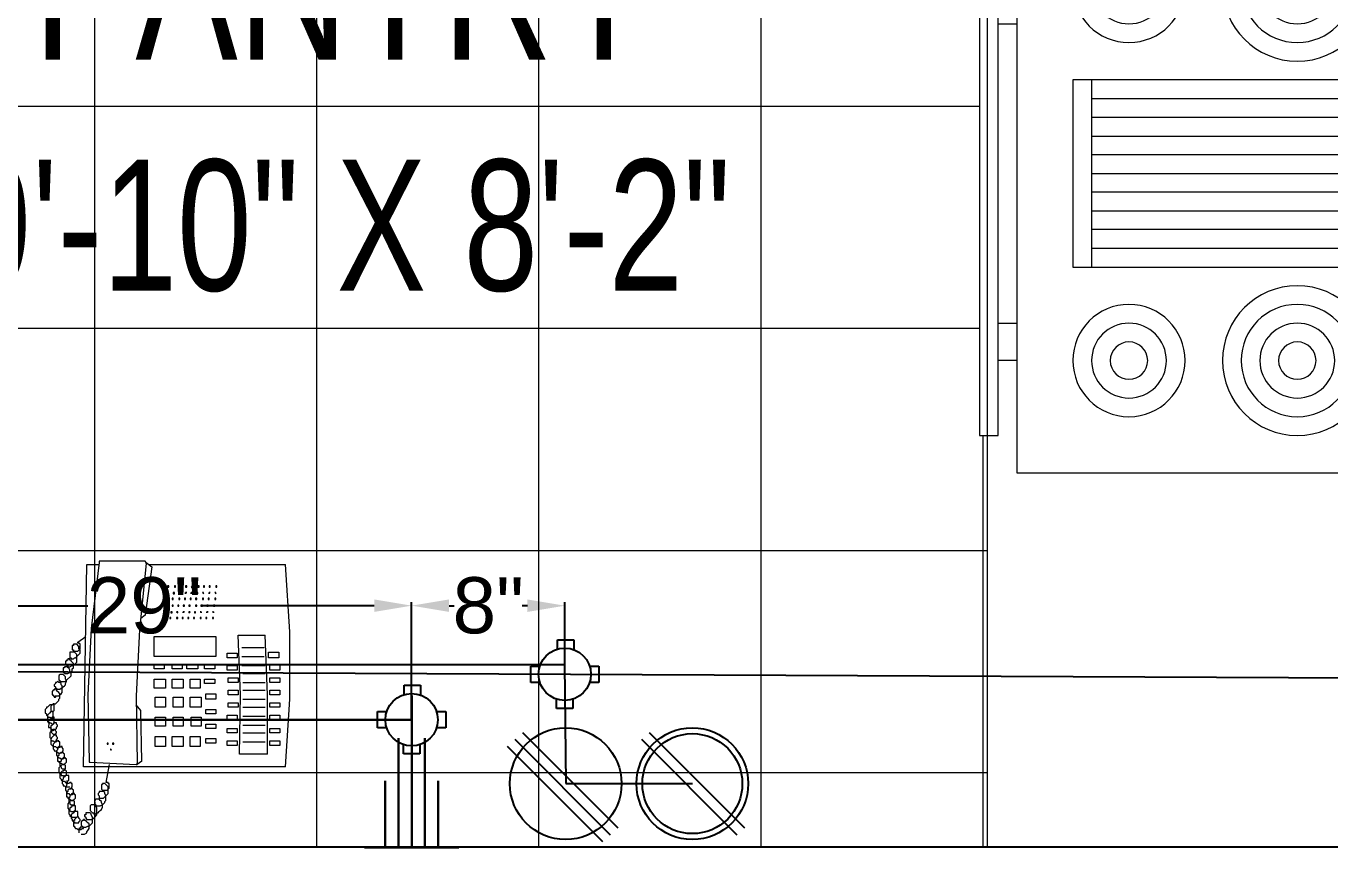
# Model space of a CAD drawing. Header units: inches. Extents: x 112 to 4169, y -2569 to 841.
# Drawn here: x 757.1 to 826.9, y -773.4 to -729.4 of the extents above; entities that cross this region are included whole.
import ezdxf

# ---------------------------------------------------------------- set-up
doc = ezdxf.new("R2010")
doc.units = ezdxf.units.IN
doc.header["$MEASUREMENT"] = 0
doc.layers.get('Defpoints').update_dxf_attribs({"lineweight": 0})
for name, color, linetype in [('Cables', 7, 'Continuous'), ('Layer 1', 7, 'Continuous'), ('PVC Conduit and Circular Boxes', 7, 'Continuous'), ('Sockets', 7, 'Continuous'), ('wall 05', 253, 'Continuous')]:
    doc.layers.add(name, color=color, linetype=linetype)
for name, color, linetype, lineweight in [('E-LAN', 6, 'Continuous', 30), ('FLOOR TILE', 40, 'Continuous', 15), ('I-WC----EXST', 7, 'Continuous', 15), ('Text', 252, 'Continuous', 15)]:
    doc.layers.add(name, color=color, linetype=linetype, lineweight=lineweight)
doc.styles.get("Standard").update_dxf_attribs({"font": 'arial.ttf'})
doc.styles.add('Swiss721', font='swisscl.ttf')
doc.styles.add('XREF-GROUND-A1$0$ATTR', font='romans.shx', dxfattribs={"width": 0.8, "height": 1.2})
doc.dimstyles.get("Standard").update_dxf_attribs({"dimtxt": 3, "dimasz": 2, "dimexe": 0.18, "dimexo": 0.0625, "dimgap": 0.09, "dimtad": 0, "dimtih": 1, "dimtoh": 1, "dimdec": 0, "dimzin": 0, "dimdsep": 46, "dimtxsty": 'Standard', "dimcen": 0.09, "dimclrd": 5, "dimadec": 0, "dimazin": 0, "dimtfac": 1, "dimtdec": 0, "dimtofl": 0, "dimtmove": 0, "dimatfit": 3, "dimfxl": 1, "dimtolj": 1, "dimtzin": 0, "dimarcsym": 0})

# ---------------------------------------------------------------- blocks, each defined once
blk = doc.blocks.new('XREF-GROUND-A1$0$Oven-P-01')
for p, q in [((0, 525), (800, 525)), ((275, 450), (525, 450)), ((300, 100), (300, 450)), ((325, 450), (325, 100)), ((350, 100), (350, 450)), ((375, 450), (375, 100)), ((400, 100), (400, 450)), ((425, 450), (425, 100)), ((450, 100), (450, 450)), ((475, 450), (475, 100)), ((500, 100), (500, 450)), ((525, 100), (275, 100)), ((150, 0), (150, -25)), ((200, -25), (200, 0)), ((600, -25), (600, 0)), ((650, 0), (650, -25))]:
    blk.add_line(p, q)
for points in [[(0, 0), (0, 600), (800, 600), (800, 0)], [(275, 75), (275, 475), (525, 475), (525, 75)], [(50, -50), (50, -25), (750, -25), (750, -50)]]:
    blk.add_lwpolyline(points, close=True)
for centre, radius in [((150, 375), 100), ((650, 375), 100), ((150, 375), 75), ((650, 375), 75), ((150, 375), 50), ((650, 375), 50), ((150, 375), 25), ((650, 375), 25), ((150, 150), 75), ((650, 150), 75), ((150, 150), 50), ((650, 150), 50), ((150, 150), 25), ((650, 150), 25)]:
    blk.add_circle(centre, radius)
at = {"style": 'XREF-GROUND-A1$0$ATTR', "width": 0.8, "flags": 9}
blk.add_attdef('ESTCODE', (0, 600), '', height=0.2, dxfattribs=at)
blk = doc.blocks.new('TELEPHONE')
at = {"layer": 'Layer 1', "lineweight": 9}
for points in [[(10.74, 14.04), (10.68, 14.04), (10.56, 13.98), (10.5, 13.98), (10.32, 13.8), (10.32, 13.5), (10.38, 13.38), (10.38, 13.32), (10.44, 13.26)], [(10.92, 14.4), (10.74, 14.4), (10.62, 14.34), (10.62, 14.28), (10.56, 14.22), (10.5, 14.1), (10.5, 13.86), (10.56, 13.8), (10.62, 13.74), (10.68, 13.68)], [(10.92, 13.92), (10.86, 13.98), (10.8, 14.04), (10.68, 14.04)], [(10.8, 14.1), (10.8, 14.04), (10.98, 14.04), (10.98, 14.1), (11.04, 14.1), (11.04, 14.34)], [(11.1, 13.5), (11.16, 13.5), (11.28, 13.62), (11.28, 13.68), (11.34, 13.68), (11.34, 13.98), (11.28, 13.98), (11.28, 14.04), (11.22, 14.1), (11.16, 14.1), (11.1, 14.16), (10.92, 14.16), (10.86, 14.1), (10.8, 14.1)], [(10.26, 13.32), (10.14, 13.32), (10.08, 13.26), (10.02, 13.26), (9.96, 13.2), (9.9, 13.14), (9.84, 13.08), (9.78, 12.96), (9.78, 12.84), (9.84, 12.72), (9.84, 12.66), (9.9, 12.6), (9.96, 12.54)], [(10.5, 13.62), (10.32, 13.62), (10.26, 13.56), (10.2, 13.5), (10.08, 13.38), (10.08, 13.02), (10.14, 12.9), (10.2, 12.84)], [(10.44, 13.08), (10.44, 13.14), (10.38, 13.2), (10.32, 13.26), (10.26, 13.26), (10.2, 13.32), (10.14, 13.32)], [(10.44, 13.26), (10.68, 13.26), (10.68, 13.38), (10.74, 13.38)], [(10.68, 13.5), (10.68, 13.56), (10.62, 13.62), (10.5, 13.62)], [(10.68, 13.68), (10.74, 13.68), (10.74, 13.62), (10.8, 13.62), (10.8, 13.68), (10.86, 13.68), (10.92, 13.74), (10.92, 13.8)], [(10.74, 13.38), (10.74, 13.44), (10.68, 13.5)], [(10.92, 13.8), (10.92, 13.92)], [(11.1, 13.8), (11.04, 13.8), (11.04, 13.74), (10.98, 13.68), (10.98, 13.62), (11.04, 13.56)], [(11.04, 13.561), (11.04, 13.5), (11.1, 13.5)], [(11.16, 13.2), (11.28, 13.2), (11.34, 13.26), (11.46, 13.38), (11.46, 13.56), (11.4, 13.62), (11.4, 13.68), (11.34, 13.74), (11.28, 13.74), (11.28, 13.8), (11.1, 13.8)], [(11.22, 13.5), (11.16, 13.5), (11.1, 13.44)], [(11.1, 13.44), (11.1, 13.26)], [(11.1, 13.26), (11.1, 13.2), (11.16, 13.2)], [(11.22, 12.96), (11.22, 12.9), (11.4, 12.9), (11.46, 12.96), (11.52, 13.021), (11.52, 13.08), (11.58, 13.14), (11.58, 13.32), (11.52, 13.38), (11.52, 13.44), (11.46, 13.44), (11.4, 13.5), (11.16, 13.5)], [(10.02, 12.9), (9.9, 12.9), (9.78, 12.84), (9.72, 12.78), (9.66, 12.72), (9.66, 12.66), (9.6, 12.6), (9.6, 12.36), (9.66, 12.24), (9.66, 12.18), (9.72, 12.12)], [(10.2, 12.78), (10.14, 12.84), (10.14, 12.9), (10.02, 12.9)], [(10.2, 12.84), (10.38, 12.84), (10.44, 12.9), (10.44, 12.96)], [(10.44, 12.96), (10.44, 13.08)], [(11.34, 13.2), (11.28, 13.2), (11.28, 13.14), (11.22, 13.14), (11.22, 12.96)], [(11.34, 12.6), (11.28, 12.54), (11.22, 12.48), (11.22, 12.3)], [(11.4, 12.84), (11.28, 12.84), (11.28, 12.78)], [(11.28, 12.24), (11.34, 12.24), (11.4, 12.3), (11.46, 12.3), (11.52, 12.36), (11.52, 12.42), (11.58, 12.48), (11.58, 12.66), (11.52, 12.72), (11.52, 12.78), (11.46, 12.84), (11.4, 12.84)], [(11.28, 12.78), (11.28, 12.66), (11.34, 12.6)], [(11.34, 12.6), (11.46, 12.6), (11.52, 12.66), (11.58, 12.72), (11.64, 12.78), (11.64, 13.021), (11.58, 13.08), (11.52, 13.14), (11.46, 13.2), (11.34, 13.2)], [(11.4, 11.94), (11.46, 11.94), (11.52, 12), (11.58, 12), (11.64, 12.061), (11.64, 12.12), (11.7, 12.18), (11.7, 12.42), (11.64, 12.42), (11.64, 12.48), (11.58, 12.54), (11.52, 12.54), (11.46, 12.6), (11.34, 12.6)], [(9.66, 12.06), (9.54, 12.06), (9.42, 11.94), (9.42, 11.7), (9.48, 11.7), (9.48, 11.64), (9.6, 11.64)], [(9.9, 12.48), (9.72, 12.48), (9.48, 12.24), (9.48, 11.88), (9.6, 11.76)], [(9.84, 12), (9.78, 12.06), (9.66, 12.06)], [(9.72, 12.12), (9.96, 12.12), (9.96, 12.18), (10.02, 12.24)], [(9.96, 12.36), (9.96, 12.48), (9.78, 12.48)], [(9.84, 11.82), (9.84, 12)], [(10.02, 12.24), (10.02, 12.3), (9.96, 12.36)], [(11.22, 12.3), (11.28, 12.3), (11.28, 12.24)], [(11.4, 12.24), (11.34, 12.18), (11.34, 12.06), (11.4, 12)], [(11.46, 11.64), (11.52, 11.64), (11.58, 11.7), (11.64, 11.7), (11.7, 11.76), (11.7, 11.82), (11.76, 11.88), (11.76, 12.061), (11.7, 12.12), (11.7, 12.18), (11.64, 12.24), (11.58, 12.24), (11.52, 12.3), (11.46, 12.3), (11.4, 12.24)], [(11.4, 12), (11.4, 11.94)], [(11.46, 11.94), (11.4, 11.88), (11.4, 11.7)], [(11.52, 12), (11.46, 11.94)], [(11.64, 11.28), (11.76, 11.28), (11.82, 11.34), (11.88, 11.4), (11.88, 11.46), (11.94, 11.52), (11.94, 11.7), (11.88, 11.76), (11.88, 11.82), (11.82, 11.82), (11.76, 11.88), (11.52, 11.88)], [(9.42, 10.68), (9.6, 11.64)], [(9.6, 11.76), (9.66, 11.7), (9.78, 11.7), (9.78, 11.76), (9.84, 11.76), (9.84, 11.82)], [(11.4, 11.7), (11.46, 11.7), (11.46, 11.64)], [(11.64, 11.58), (11.58, 11.52)], [(11.58, 11.52), (11.58, 11.34)], [(11.58, 11.34), (11.58, 11.28), (11.64, 11.28)], [(11.7, 11.7), (11.7, 11.64), (11.64, 11.64)], [(11.76, 10.98), (11.82, 10.98), (11.88, 11.04), (11.94, 11.04), (12, 11.1), (12, 11.16), (12.06, 11.22), (12.06, 11.4), (12, 11.46), (12, 11.52), (11.94, 11.52), (11.88, 11.58), (11.82, 11.58), (11.76, 11.64), (11.7, 11.64), (11.64, 11.58), (11.7, 11.58)], [(11.76, 11.28), (11.7, 11.22), (11.7, 11.04)], [(11.82, 11.34), (11.82, 11.28), (11.76, 11.28)], [(11.82, 10.68), (11.94, 10.68), (12.06, 10.8), (12.12, 10.86), (12.12, 11.1), (12.06, 11.16), (12, 11.22), (12, 11.28), (11.88, 11.28), (11.82, 11.34)], [(0, 10.8), (-0.24, 7.2), (-0.24, 3.6), (0, 0)], [(0, 10.8), (10.8, 10.8)], [(7.44, -0.06), (7.8, 3.48), (7.98, 7.02), (7.92, 10.62)], [(7.68, 10.5), (7.92, 10.68)], [(7.68, 10.5), (7.74, 7.8), (7.98, 7.5)], [(7.98, 10.68), (7.92, 10.68), (7.92, 10.62)], [(10.44, 10.56), (7.98, 10.68)], [(9.96, -0.12), (10.38, 3.42), (10.56, 6.96), (10.5, 10.5)], [(10.5, 10.5), (10.5, 10.56), (10.44, 10.56)], [(10.8, 10.8), (10.62, 0)], [(11.7, 11.04), (11.76, 10.98)], [(11.76, 10.62), (11.7, 10.56), (11.7, 10.38)], [(11.88, 10.92), (11.76, 10.92), (11.76, 10.86)], [(11.76, 10.32), (11.82, 10.32), (11.88, 10.38), (11.94, 10.38), (12, 10.44), (12, 10.5), (12.06, 10.56), (12.06, 10.74), (12, 10.8), (12, 10.86), (11.94, 10.92), (11.88, 10.92)], [(11.76, 10.86), (11.76, 10.74)], [(11.76, 10.74), (11.82, 10.68)], [(11.82, 10.68), (11.76, 10.62)], [(11.88, 10.08), (11.88, 10.02), (11.94, 10.02), (12, 10.08), (12.06, 10.08), (12.12, 10.14), (12.12, 10.2), (12.18, 10.26), (12.18, 10.5), (12.12, 10.5), (12.12, 10.56), (12.06, 10.62), (12, 10.62), (11.94, 10.68), (11.82, 10.68)], [(0.96, 10.14), (2.46, 10.14)], [(0.96, 10.14), (0.96, 6.96), (1.08, 3.78)], [(2.46, 10.14), (2.4, 6.96), (2.52, 3.78)], [(9.3, 9.9), (9.36, 9.84), (9.36, 9.9), (9.3, 9.9)], [(11.7, 10.38), (11.76, 10.38), (11.76, 10.32)], [(11.94, 10.38), (11.88, 10.38), (11.88, 10.32), (11.82, 10.26), (11.82, 10.14), (11.88, 10.08)], [(11.94, 10.02), (11.88, 9.96), (11.88, 9.84), (11.94, 9.78), (11.94, 9.72)], [(11.94, 9.72), (12, 9.72), (12.06, 9.78), (12.12, 9.78), (12.18, 9.84), (12.18, 9.9), (12.24, 9.96), (12.24, 10.2), (12.18, 10.2), (12.18, 10.26), (12.12, 10.32), (12.06, 10.32), (12, 10.38), (11.94, 10.38)], [(12, 10.08), (11.94, 10.02)], [(12.12, 9.42), (12.18, 9.42), (12.24, 9.48), (12.3, 9.48), (12.36, 9.54), (12.42, 9.6), (12.42, 9.84), (12.36, 9.9), (12.36, 9.96), (12.3, 9.96), (12.24, 10.02), (12.18, 10.02), (12.12, 10.08), (12.06, 10.08), (12, 10.02)], [(12.18, 9.78), (12.12, 9.72)], [(0.84, 9.42), (0.3, 9.42), (0.3, 9.66), (0.84, 9.66)], [(0.84, 9.66), (0.84, 9.42)], [(2.28, 9.48), (1.08, 9.48)], [(3.12, 9.42), (2.58, 9.42), (2.58, 9.66), (3.12, 9.66)], [(3.12, 9.66), (3.12, 9.42)], [(4.26, 9.3), (3.72, 9.3), (3.72, 9.54), (4.26, 9.54)], [(4.26, 9.54), (4.26, 9.3)], [(4.56, 9.72), (5.1, 9.72)], [(4.56, 9.18), (4.56, 9.72)], [(5.1, 9.18), (4.56, 9.18)], [(5.1, 9.72), (5.1, 9.18)], [(6.06, 9.18), (5.46, 9.18), (5.46, 9.72), (6.06, 9.72)], [(6.06, 9.72), (6.06, 9.18)], [(6.96, 9.18), (6.42, 9.18), (6.42, 9.72), (6.96, 9.72)], [(6.96, 9.72), (6.96, 9.18)], [(9.24, 9.6), (9.18, 9.6), (9.18, 9.54), (9.24, 9.54), (9.24, 9.6)], [(9.18, 9.6), (9.18, 9.6)], [(9.54, 9.6), (9.48, 9.6), (9.48, 9.54), (9.54, 9.54), (9.54, 9.6)], [(9.48, 9.6), (9.48, 9.6)], [(12.12, 9.72), (12.06, 9.66), (12.06, 9.48)], [(12.06, 9.48), (12.12, 9.48), (12.12, 9.42)], [(12.3, 9.48), (12.3, 9.42), (12.24, 9.42), (12.24, 9.36), (12.18, 9.3), (12.18, 9.24), (12.24, 9.18)], [(12.36, 8.82), (12.42, 8.82), (12.42, 8.88), (12.48, 8.88), (12.6, 9), (12.6, 9.24), (12.54, 9.3), (12.54, 9.36), (12.48, 9.42), (12.42, 9.42), (12.36, 9.48), (12.3, 9.48)], [(0.84, 8.76), (0.3, 8.76), (0.3, 9), (0.84, 9)], [(0.84, 9), (0.84, 8.76)], [(2.28, 9), (1.08, 9)], [(2.28, 8.58), (1.08, 8.58)], [(3.12, 8.76), (2.58, 8.76), (2.58, 9), (3.12, 9)], [(3.12, 9), (3.12, 8.76)], [(4.26, 8.52), (3.72, 8.52), (3.72, 8.76), (4.26, 8.76)], [(4.26, 8.76), (4.26, 8.52)], [(4.5, 8.64), (5.04, 8.64)], [(4.5, 8.16), (4.5, 8.64)], [(5.04, 8.64), (5.04, 8.16)], [(6, 8.16), (5.46, 8.16), (5.46, 8.64), (6, 8.64)], [(6, 8.64), (6, 8.16)], [(6.96, 8.16), (6.42, 8.16), (6.42, 8.64), (6.96, 8.64)], [(6.96, 8.64), (6.96, 8.16)], [(12.3, 8.82), (12.24, 8.76), (12.24, 8.7), (12.18, 8.64), (12.18, 8.58), (12.24, 8.52)], [(12.36, 9.06), (12.3, 9.06), (12.24, 9)], [(12.24, 9), (12.24, 8.94), (12.3, 8.88), (12.3, 8.82), (12.36, 8.82)], [(12.24, 8.52), (12.24, 8.46), (12.3, 8.46)], [(12.3, 8.46), (12.36, 8.46), (12.42, 8.52), (12.48, 8.58), (12.54, 8.64), (12.54, 8.94), (12.42, 9.06), (12.36, 9.06)], [(12.42, 8.52), (12.36, 8.46)], [(12.36, 8.46), (12.36, 8.22)], [(0.84, 8.04), (0.3, 8.04), (0.3, 8.28), (0.84, 8.28)], [(0.84, 8.28), (0.84, 8.04)], [(2.28, 8.1), (1.08, 8.1)], [(3.12, 8.04), (2.58, 8.04), (2.58, 8.28), (3.12, 8.28)], [(3.12, 8.28), (3.12, 8.04)], [(4.26, 7.74), (3.72, 7.74), (3.72, 7.98), (4.26, 7.98)], [(4.26, 7.98), (4.26, 7.74)], [(5.04, 8.16), (4.5, 8.16)], [(12.36, 8.22), (12.36, 8.16), (12.42, 8.16)], [(12.48, 7.86), (12.42, 7.86), (12.36, 7.8)], [(12.36, 7.8), (12.36, 7.5), (12.42, 7.5)], [(12.42, 7.5), (12.6, 7.5), (12.72, 7.62), (12.78, 7.62), (12.78, 7.68), (12.84, 7.74), (12.84, 7.92), (12.78, 7.98), (12.78, 8.04), (12.72, 8.1), (12.66, 8.16), (12.6, 8.16), (12.48, 8.22)], [(12.48, 8.22), (12.42, 8.22), (12.42, 8.16)], [(12.42, 8.16), (12.42, 7.92)], [(12.42, 7.92), (12.42, 7.86), (12.48, 7.86)], [(0.84, 7.38), (0.3, 7.38), (0.3, 7.62), (0.84, 7.62)], [(0.84, 7.62), (0.84, 7.38)], [(2.28, 7.62), (1.08, 7.62)], [(2.28, 7.2), (1.08, 7.2)], [(3.06, 7.38), (2.52, 7.38), (2.52, 7.62), (3.06, 7.62)], [(3.06, 7.62), (3.06, 7.38)], [(4.26, 6.9), (3.72, 6.9), (3.72, 7.2), (4.26, 7.2)], [(4.26, 7.2), (4.26, 6.9)], [(4.5, 7.62), (5.1, 7.62)], [(4.5, 7.08), (4.5, 7.62)], [(5.1, 7.08), (4.5, 7.08)], [(5.1, 7.62), (5.1, 7.08)], [(6, 7.08), (5.46, 7.08), (5.46, 7.62), (6, 7.62)], [(6, 7.62), (6, 7.08)], [(6.96, 7.08), (6.42, 7.08), (6.42, 7.62), (6.96, 7.62)], [(6.96, 7.62), (6.96, 7.08)], [(12.36, 7.08), (12.3, 7.02), (12.12, 7.02), (12.06, 6.96), (12, 6.9), (11.94, 6.84), (11.94, 6.48), (12, 6.42), (12, 6.36), (12.06, 6.3)], [(12.36, 7.44), (12.3, 7.44), (12.12, 7.26), (12.12, 7.2), (12.06, 7.14), (12.06, 6.9), (12.12, 6.84), (12.18, 6.78), (12.24, 6.72)], [(12.48, 6.96), (12.42, 6.96), (12.42, 7.02), (12.36, 7.02), (12.36, 7.08), (12.3, 7.08), (12.24, 7.02)], [(0.84, 6.72), (0.3, 6.72), (0.3, 6.96), (0.84, 6.96)], [(0.84, 6.06), (0.3, 6.06), (0.3, 6.3), (0.84, 6.3)], [(0.84, 6.96), (0.84, 6.72)], [(0.84, 6.3), (0.84, 6.06)], [(2.28, 6.72), (1.08, 6.72)], [(2.28, 6.3), (1.08, 6.3)], [(3.06, 6.72), (2.52, 6.72), (2.52, 6.96), (3.06, 6.96)], [(3.06, 6.06), (2.52, 6.06), (2.52, 6.3), (3.06, 6.3)], [(3.06, 6.96), (3.06, 6.72)], [(3.06, 6.3), (3.06, 6.06)], [(4.32, 6.12), (3.78, 6.12), (3.78, 6.36), (4.32, 6.36)], [(4.32, 6.36), (4.32, 6.12)], [(4.56, 6.6), (5.1, 6.6)], [(4.56, 6.12), (4.56, 6.6)], [(5.1, 6.6), (5.1, 6.12)], [(6.06, 6.12), (5.46, 6.12), (5.46, 6.6), (6.06, 6.6)], [(6.06, 6.6), (6.06, 6.12)], [(7.02, 6.12), (6.42, 6.12), (6.42, 6.6), (7.02, 6.6)], [(7.02, 6.6), (7.02, 6.12)], [(12.18, 6.66), (12.06, 6.66), (12, 6.6), (11.94, 6.6), (11.88, 6.54), (11.82, 6.48), (11.76, 6.42), (11.76, 6.36), (11.7, 6.24), (11.7, 6.18), (11.76, 6.12), (11.76, 6), (11.88, 5.88)], [(12.06, 6.3), (12.12, 6.3), (12.18, 6.24), (12.24, 6.3), (12.3, 6.3), (12.3, 6.36), (12.36, 6.42), (12.36, 6.48), (12.3, 6.54)], [(12.3, 6.54), (12.3, 6.6), (12.24, 6.6), (12.24, 6.66), (12.12, 6.66)], [(12.24, 6.72), (12.24, 6.66), (12.36, 6.66), (12.36, 6.72), (12.42, 6.72), (12.48, 6.78), (12.48, 6.84)], [(12.48, 6.84), (12.48, 6.96)], [(0.84, 5.34), (0.3, 5.34), (0.3, 5.64), (0.84, 5.64)], [(0.84, 5.64), (0.84, 5.34)], [(2.28, 5.82), (1.08, 5.82)], [(3.12, 5.4), (2.58, 5.4), (2.58, 5.64), (3.12, 5.64)], [(3.12, 5.64), (3.12, 5.4)], [(4.32, 5.34), (3.78, 5.34), (3.78, 5.58), (4.32, 5.58)], [(4.32, 5.58), (4.32, 5.34)], [(5.1, 6.12), (4.56, 6.12)], [(4.68, 5.58), (5.28, 5.58)], [(4.68, 5.34), (4.68, 5.58)], [(5.28, 5.58), (5.28, 5.34)], [(6.06, 5.34), (5.52, 5.34), (5.52, 5.58), (6.06, 5.58)], [(6.06, 5.58), (6.06, 5.34)], [(7.02, 5.34), (6.48, 5.34), (6.48, 5.58), (7.02, 5.58)], [(7.02, 5.58), (7.02, 5.34)], [(11.76, 5.82), (11.64, 5.82), (11.52, 5.76), (11.46, 5.76), (11.4, 5.7), (11.4, 5.58), (11.34, 5.52), (11.34, 5.28), (11.4, 5.22), (11.46, 5.16), (11.46, 5.1)], [(11.94, 6.24), (11.76, 6.24), (11.7, 6.18), (11.46, 5.94), (11.46, 5.76), (11.52, 5.7), (11.52, 5.64), (11.58, 5.52), (11.64, 5.52)], [(11.64, 5.52), (11.64, 5.46), (11.82, 5.46), (11.82, 5.52), (11.88, 5.52), (11.88, 5.7)], [(11.88, 5.7), (11.88, 5.76), (11.82, 5.76), (11.82, 5.82), (11.7, 5.82)], [(12.12, 6.12), (12.12, 6.18), (12.06, 6.18), (12.06, 6.24), (11.94, 6.24)], [(0.9, 4.68), (0.36, 4.68), (0.36, 4.98), (0.9, 4.98)], [(0.9, 4.98), (0.9, 4.68)], [(2.34, 5.4), (1.08, 5.4)], [(2.34, 4.92), (1.14, 4.92)], [(3.12, 4.74), (2.58, 4.74), (2.58, 4.98), (3.12, 4.98)], [(3.12, 4.98), (3.12, 4.74)], [(3.72, 4.92), (7.02, 4.92)], [(3.72, 3.84), (3.72, 4.92)], [(5.28, 5.34), (4.68, 5.34)], [(7.02, 4.92), (7.02, 3.84)], [(11.46, 5.04), (11.34, 5.04), (11.28, 4.98), (11.22, 4.98), (10.98, 4.74), (10.98, 4.56), (11.04, 4.5), (11.04, 4.38), (11.16, 4.26)], [(11.58, 5.46), (11.52, 5.46), (11.4, 5.4), (11.34, 5.4), (11.28, 5.34), (11.22, 5.28), (11.16, 5.22), (11.16, 4.8), (11.28, 4.68)], [(11.52, 4.92), (11.52, 4.98), (11.46, 4.98), (11.46, 5.04), (11.34, 5.04)], [(11.46, 5.1), (11.52, 5.1), (11.52, 5.04), (11.64, 5.04), (11.64, 5.1), (11.7, 5.1), (11.7, 5.16), (11.76, 5.16), (11.76, 5.22)], [(11.76, 5.34), (11.7, 5.34), (11.7, 5.4), (11.64, 5.4), (11.64, 5.46), (11.52, 5.46)], [(11.52, 4.8), (11.52, 4.92)], [(11.76, 5.22), (11.76, 5.34)], [(2.34, 4.44), (1.14, 4.44)], [(11.22, 4.62), (11.1, 4.62), (10.98, 4.5), (10.98, 4.26), (11.04, 4.2), (11.1, 4.2), (11.1, 4.14)], [(11.16, 4.26), (11.34, 4.26), (11.34, 4.32), (11.4, 4.32), (11.4, 4.5)], [(11.4, 4.5), (11.4, 4.56), (11.34, 4.56), (11.34, 4.62), (11.22, 4.62)], [(11.28, 4.68), (11.52, 4.68), (11.52, 4.8)], [(2.52, 3.78), (1.08, 3.78)], [(7.02, 3.84), (3.72, 3.84)], [(11.1, 4.14), (10.68, 3.84)], [(3.84, 2.82), (3.9, 2.82), (3.9, 2.88), (3.84, 2.88), (3.84, 2.82)], [(4.2, 2.82), (4.26, 2.82), (4.26, 2.88), (4.2, 2.88), (4.2, 2.82)], [(4.5, 2.82), (4.56, 2.82), (4.56, 2.88), (4.5, 2.88), (4.5, 2.82)], [(4.86, 2.82), (4.92, 2.82), (4.92, 2.88), (4.86, 2.88), (4.86, 2.82)], [(5.16, 2.82), (5.22, 2.82), (5.22, 2.88), (5.16, 2.88), (5.16, 2.82)], [(5.46, 2.82), (5.52, 2.82), (5.52, 2.88), (5.46, 2.88), (5.46, 2.82)], [(5.76, 2.82), (5.82, 2.82), (5.82, 2.88), (5.76, 2.88), (5.76, 2.82)], [(6.12, 2.82), (6.18, 2.82), (6.18, 2.88), (6.12, 2.88), (6.12, 2.82)], [(6.42, 2.82), (6.48, 2.82), (6.48, 2.88), (6.42, 2.88), (6.42, 2.82)], [(7.5, 2.7), (7.74, 2.88)], [(3.78, 2.16), (3.84, 2.16), (3.84, 2.22), (3.78, 2.22), (3.78, 2.16)], [(4.14, 2.16), (4.2, 2.16), (4.2, 2.22), (4.14, 2.22), (4.14, 2.16)], [(4.44, 2.16), (4.5, 2.16), (4.5, 2.22), (4.44, 2.22), (4.44, 2.16)], [(4.74, 2.16), (4.8, 2.16), (4.8, 2.22), (4.74, 2.22), (4.74, 2.16)], [(4.8, 2.52), (4.86, 2.52), (4.86, 2.58), (4.8, 2.58), (4.8, 2.52)], [(5.1, 2.52), (5.16, 2.52), (5.16, 2.58), (5.1, 2.52)], [(5.1, 2.16), (5.16, 2.16), (5.16, 2.22), (5.1, 2.22), (5.1, 2.16)], [(5.4, 2.16), (5.46, 2.16), (5.46, 2.22), (5.4, 2.22), (5.4, 2.16)], [(5.7, 2.16), (5.76, 2.16), (5.76, 2.22), (5.7, 2.22), (5.7, 2.16)], [(5.76, 2.52), (5.82, 2.52), (5.76, 2.58), (5.76, 2.52)], [(6, 2.16), (6.06, 2.16), (6.06, 2.22), (6, 2.22), (6, 2.16)], [(6.06, 2.52), (6.12, 2.52), (6.12, 2.58), (6.06, 2.58), (6.06, 2.52)], [(6.36, 2.16), (6.42, 2.16), (6.42, 2.22), (6.36, 2.22), (6.36, 2.16)], [(7.14, 0.12), (7.5, 2.7)], [(3.72, 1.8), (3.78, 1.8), (3.78, 1.86), (3.72, 1.86), (3.72, 1.8)], [(3.72, 1.5), (3.78, 1.5), (3.72, 1.56), (3.72, 1.5)], [(4.08, 1.8), (4.14, 1.8), (4.14, 1.86), (4.08, 1.86), (4.08, 1.8)], [(4.38, 1.8), (4.44, 1.8), (4.44, 1.86), (4.38, 1.86), (4.38, 1.8)], [(4.38, 1.5), (4.44, 1.5), (4.38, 1.56), (4.38, 1.5)], [(4.68, 1.5), (4.74, 1.5), (4.74, 1.56), (4.68, 1.56), (4.68, 1.5)], [(4.74, 1.8), (4.8, 1.8), (4.8, 1.86), (4.74, 1.86), (4.74, 1.8)], [(5.04, 1.8), (5.1, 1.8), (5.1, 1.86), (5.04, 1.86), (5.04, 1.8)], [(5.34, 1.8), (5.4, 1.8), (5.4, 1.86), (5.34, 1.86), (5.34, 1.8)], [(5.64, 1.8), (5.7, 1.8), (5.7, 1.86), (5.64, 1.86), (5.64, 1.8)], [(5.64, 1.5), (5.7, 1.5), (5.64, 1.56), (5.64, 1.5)], [(5.94, 1.5), (6, 1.5), (6, 1.56), (5.94, 1.56), (5.94, 1.5)], [(6, 1.8), (6.06, 1.8), (6.06, 1.86), (6, 1.86), (6, 1.8)], [(6.3, 1.8), (6.36, 1.8), (6.36, 1.86), (6.3, 1.86), (6.3, 1.8)], [(3.72, 1.2), (3.66, 1.2), (3.66, 1.14), (3.72, 1.14), (3.72, 1.2)], [(3.66, 1.2), (3.66, 1.2)], [(4.08, 1.2), (4.02, 1.2), (4.02, 1.14), (4.08, 1.14), (4.08, 1.2)], [(4.02, 1.2), (4.02, 1.2)], [(4.38, 1.2), (4.32, 1.2), (4.32, 1.14), (4.38, 1.14), (4.38, 1.2)], [(4.32, 1.2), (4.32, 1.2)], [(4.68, 1.2), (4.62, 1.2), (4.62, 1.14), (4.68, 1.14), (4.68, 1.2)], [(4.62, 1.2), (4.62, 1.2)], [(4.92, 1.2), (4.98, 1.2), (4.98, 1.14), (5.04, 1.2), (4.92, 1.2)], [(5.34, 1.2), (5.28, 1.2), (5.28, 1.14), (5.34, 1.14), (5.34, 1.2)], [(5.28, 1.2), (5.28, 1.2)], [(5.64, 1.2), (5.58, 1.2), (5.58, 1.14), (5.64, 1.14), (5.64, 1.2)], [(5.58, 1.2), (5.58, 1.2)], [(5.94, 1.2), (5.88, 1.2), (5.88, 1.14), (5.94, 1.14), (5.94, 1.2)], [(5.88, 1.2), (5.88, 1.2)], [(6.3, 1.2), (6.24, 1.2), (6.24, 1.14), (6.3, 1.14), (6.3, 1.2)], [(6.24, 1.2), (6.24, 1.2)], [(7.32, 0), (0, 0)], [(7.44, -0.12), (7.14, 0.12)], [(10.62, 0), (10.02, 0)], [(7.44, -0.06), (7.44, -0.12), (7.5, -0.18)], [(7.5, -0.18), (9.96, -0.18), (9.96, -0.12)]]:
    blk.add_lwpolyline(points, dxfattribs=at)
for points, knots in [([(9.96, 12.54), (9.96, 12.54), (10.02, 12.54), (10.02, 12.54), (10.178, 12.522), (10.218, 12.562), (10.2, 12.72), (10.2, 12.72), (10.2, 12.78), (10.2, 12.78)], [0, 0, 0, 0, 1, 1, 1, 2, 2, 2, 3, 3, 3, 3]), ([(12.24, 9.18), (12.24, 9.18), (12.24, 9.12), (12.24, 9.12), (12.24, 9.12), (12.36, 9.12), (12.36, 9.12), (12.5, 9.292), (12.559, 9.221), (12.54, 9.42), (12.54, 9.42), (12.54, 9.6), (12.54, 9.6), (12.54, 9.6), (12.48, 9.66), (12.48, 9.66), (12.48, 9.66), (12.42, 9.72), (12.42, 9.72), (12.42, 9.72), (12.3, 9.72), (12.3, 9.72), (12.3, 9.72), (12.24, 9.78), (12.24, 9.78), (12.24, 9.78), (12.18, 9.78), (12.18, 9.78), (12.18, 9.78), (12.12, 9.72), (12.12, 9.72)], [0, 0, 0, 0, 1, 1, 1, 2, 2, 2, 3, 3, 3, 4, 4, 4, 5, 5, 5, 6, 6, 6, 7, 7, 7, 8, 8, 8, 9, 9, 9, 10, 10, 10, 10]), ([(12.42, 8.16), (12.42, 8.16), (12.48, 8.16), (12.48, 8.16), (12.746, 8.43), (12.641, 8.255), (12.66, 8.64), (12.66, 8.64), (12.66, 8.7), (12.66, 8.7), (12.66, 8.7), (12.6, 8.7), (12.6, 8.7), (12.6, 8.7), (12.54, 8.76), (12.54, 8.76), (12.54, 8.76), (12.48, 8.82), (12.48, 8.82), (12.48, 8.82), (12.3, 8.82), (12.3, 8.82)], [0, 0, 0, 0, 1, 1, 1, 2, 2, 2, 3, 3, 3, 4, 4, 4, 5, 5, 5, 6, 6, 6, 7, 7, 7, 7]), ([(12.48, 7.86), (12.48, 7.86), (12.54, 7.86), (12.54, 7.86), (12.806, 8.13), (12.701, 7.955), (12.72, 8.34), (12.72, 8.34), (12.72, 8.4), (12.72, 8.4), (12.72, 8.4), (12.66, 8.4), (12.66, 8.4), (12.66, 8.4), (12.6, 8.46), (12.6, 8.46), (12.6, 8.46), (12.54, 8.46), (12.54, 8.46), (12.54, 8.46), (12.48, 8.52), (12.48, 8.52), (12.48, 8.52), (12.42, 8.52), (12.42, 8.52)], [0, 0, 0, 0, 1, 1, 1, 2, 2, 2, 3, 3, 3, 4, 4, 4, 5, 5, 5, 6, 6, 6, 7, 7, 7, 8, 8, 8, 8]), ([(12.36, 7.44), (12.36, 7.44), (12.42, 7.44), (12.42, 7.44), (12.605, 7.627), (12.525, 7.492), (12.54, 7.8), (12.54, 7.8), (12.48, 7.86), (12.48, 7.86)], [0, 0, 0, 0, 1, 1, 1, 2, 2, 2, 3, 3, 3, 3]), ([(11.88, 5.88), (11.88, 5.88), (11.94, 5.88), (11.94, 5.88), (12.098, 5.862), (12.138, 5.901), (12.12, 6.06), (12.12, 6.06), (12.12, 6.12), (12.12, 6.12)], [0, 0, 0, 0, 1, 1, 1, 2, 2, 2, 3, 3, 3, 3]), ([(3.84, 2.52), (3.84, 2.52), (3.9, 2.52), (3.9, 2.52), (3.9, 2.52), (3.84, 2.52), (3.84, 2.52), (3.84, 2.52), (3.84, 2.58), (3.84, 2.58), (3.84, 2.58), (3.84, 2.52), (3.84, 2.52)], [0, 0, 0, 0, 1, 1, 1, 2, 2, 2, 3, 3, 3, 4, 4, 4, 4]), ([(4.14, 2.52), (4.14, 2.52), (4.2, 2.52), (4.2, 2.52), (4.2, 2.52), (4.2, 2.58), (4.2, 2.58), (4.2, 2.58), (4.2, 2.52), (4.2, 2.52), (4.2, 2.52), (4.14, 2.52), (4.14, 2.52)], [0, 0, 0, 0, 1, 1, 1, 2, 2, 2, 3, 3, 3, 4, 4, 4, 4]), ([(4.5, 2.52), (4.5, 2.52), (4.56, 2.52), (4.56, 2.52), (4.56, 2.52), (4.5, 2.52), (4.5, 2.52), (4.5, 2.52), (4.5, 2.58), (4.5, 2.58), (4.5, 2.58), (4.5, 2.52), (4.5, 2.52)], [0, 0, 0, 0, 1, 1, 1, 2, 2, 2, 3, 3, 3, 4, 4, 4, 4]), ([(5.4, 2.52), (5.4, 2.52), (5.46, 2.52), (5.46, 2.52), (5.46, 2.52), (5.46, 2.58), (5.46, 2.58), (5.46, 2.58), (5.46, 2.52), (5.46, 2.52), (5.46, 2.52), (5.4, 2.52), (5.4, 2.52)], [0, 0, 0, 0, 1, 1, 1, 2, 2, 2, 3, 3, 3, 4, 4, 4, 4]), ([(6.36, 2.52), (6.36, 2.52), (6.42, 2.52), (6.42, 2.52), (6.42, 2.52), (6.42, 2.58), (6.42, 2.58), (6.42, 2.58), (6.42, 2.52), (6.42, 2.52), (6.42, 2.52), (6.36, 2.52), (6.36, 2.52)], [0, 0, 0, 0, 1, 1, 1, 2, 2, 2, 3, 3, 3, 4, 4, 4, 4]), ([(4.02, 1.5), (4.02, 1.5), (4.08, 1.5), (4.08, 1.5), (4.08, 1.5), (4.08, 1.56), (4.08, 1.56), (4.08, 1.56), (4.08, 1.5), (4.08, 1.5), (4.08, 1.5), (4.02, 1.5), (4.02, 1.5)], [0, 0, 0, 0, 1, 1, 1, 2, 2, 2, 3, 3, 3, 4, 4, 4, 4]), ([(4.98, 1.5), (4.98, 1.5), (5.04, 1.5), (5.04, 1.5), (5.04, 1.5), (5.04, 1.56), (5.04, 1.56), (5.04, 1.56), (5.04, 1.5), (5.04, 1.5), (5.04, 1.5), (4.98, 1.5), (4.98, 1.5)], [0, 0, 0, 0, 1, 1, 1, 2, 2, 2, 3, 3, 3, 4, 4, 4, 4]), ([(5.28, 1.5), (5.28, 1.5), (5.34, 1.5), (5.34, 1.5), (5.34, 1.5), (5.34, 1.56), (5.34, 1.56), (5.34, 1.56), (5.34, 1.5), (5.34, 1.5), (5.34, 1.5), (5.28, 1.5), (5.28, 1.5)], [0, 0, 0, 0, 1, 1, 1, 2, 2, 2, 3, 3, 3, 4, 4, 4, 4]), ([(6.24, 1.5), (6.24, 1.5), (6.3, 1.5), (6.3, 1.5), (6.3, 1.5), (6.3, 1.56), (6.3, 1.56), (6.3, 1.56), (6.3, 1.5), (6.3, 1.5), (6.3, 1.5), (6.24, 1.5), (6.24, 1.5)], [0, 0, 0, 0, 1, 1, 1, 2, 2, 2, 3, 3, 3, 4, 4, 4, 4])]:
    blk.add_open_spline(points, degree=3, knots=knots, dxfattribs=at)
blk = doc.blocks.new('ASDSAETR')
for p, q in [((51404, -7188.31), (51404, -7197.3)), ((51404, -7190.29), (51410.36, -7190.29)), ((51404, -7191.55), (51414.43, -7191.55)), ((51404, -7192.81), (51418.49, -7192.81)), ((51404, -7194.07), (51414.43, -7194.07)), ((51404, -7195.33), (51410.36, -7195.33))]:
    blk.add_line(p, q)
blk = doc.blocks.new('*D516')
at = {"color": 0, "lineweight": -2, "transparency": 16777216}
for p, q in [((777.761, -766.369), (777.761, -760.156)), ((785.949, -763.938), (785.949, -760.156))]:
    blk.add_line(p, q, dxfattribs=at)
at = {"color": 5, "lineweight": -2, "transparency": 16777216}
for p, q in [((779.761, -760.336), (780.039, -760.336)), ((783.949, -760.336), (783.671, -760.336))]:
    blk.add_line(p, q, dxfattribs=at)
at = {"color": 5, "transparency": 16777216}
for points in [[(779.761, -760.003), (779.761, -760.67), (777.761, -760.336)], [(783.949, -760.003), (783.949, -760.67), (785.949, -760.336)]]:
    blk.add_solid(points, dxfattribs=at)
at = {"layer": 'Defpoints', "color": 0, "transparency": 16777216}
for p in [(785.949, -760.336), (785.949, -764), (777.761, -766.431)]:
    blk.add_point(p, dxfattribs=at)
at = {"color": 0, "transparency": 16777216, "insert": (781.855, -760.336), "char_height": 3, "attachment_point": 5}
blk.add_mtext('\\A1;8"', dxfattribs=at)
blk = doc.blocks.new('*D517')
at = {"color": 0, "lineweight": -2, "transparency": 16777216}
for p, q in [((749.157, -766.369), (749.157, -760.156)), ((777.761, -766.306), (777.761, -760.156))]:
    blk.add_line(p, q, dxfattribs=at)
at = {"color": 5, "lineweight": -2, "transparency": 16777216}
for p, q in [((751.157, -760.336), (760.454, -760.336)), ((775.761, -760.336), (766.464, -760.336))]:
    blk.add_line(p, q, dxfattribs=at)
at = {"color": 5, "transparency": 16777216}
for points in [[(751.157, -760.003), (751.157, -760.67), (749.157, -760.336)], [(775.761, -760.003), (775.761, -760.67), (777.761, -760.336)]]:
    blk.add_solid(points, dxfattribs=at)
at = {"layer": 'Defpoints', "color": 0, "transparency": 16777216}
for p in [(749.157, -760.336), (749.157, -766.431), (777.761, -766.369)]:
    blk.add_point(p, dxfattribs=at)
at = {"color": 0, "transparency": 16777216, "insert": (763.459, -760.336), "char_height": 3, "attachment_point": 5}
blk.add_mtext('\\A1;29"', dxfattribs=at)

msp = doc.modelspace()

# ---------------------------------------------------------------- hatches: boundary and pattern name
at = {"layer": 'FLOOR TILE'}
h = msp.add_hatch(dxfattribs=at)
h.set_pattern_fill('ANSI37', color=256, scale=95, angle=45, style=0)
h.set_pattern_definition([(90, (-140504.191, -172410.518), (-11.875, 3e-15), []), (180, (-140504.191, -172410.518), (-3e-15, -11.875), [])])
edge = h.paths.add_edge_path()
edge.add_line((740.587, -705.874), (740.587, -713.158))
edge.add_ellipse((738.987, -713.158), major_axis=(1.6, 0), ratio=0.8, start_angle=270, end_angle=360, ccw=False)
edge.add_line((738.987, -714.438), (737.587, -714.438))
edge.add_line((737.587, -714.438), (737.587, -714.118))
edge.add_line((737.587, -714.118), (737.187, -714.118))
edge.add_line((737.187, -714.118), (737.187, -714.438))
edge.add_line((737.187, -714.438), (716.587, -714.438))
edge.add_line((716.587, -714.438), (716.587, -705.874))
edge.add_line((716.587, -705.874), (716.116, -705.874))
edge.add_line((716.116, -705.874), (716.116, -773.228))
edge.add_line((716.116, -773.228), (808.557, -773.228))
edge.add_line((808.557, -773.228), (808.557, -751.238))
edge.add_line((808.557, -751.238), (808.116, -751.238))
edge.add_line((808.116, -751.238), (808.116, -723.238))
edge.add_line((808.116, -723.238), (808.557, -723.238))
edge.add_line((808.557, -723.238), (808.557, -705.874))
edge.add_line((808.557, -705.874), (740.587, -705.874))
edge = h.paths.add_edge_path()
edge.add_line((808.557, -705.874), (808.557, -699.529))
edge.add_line((808.557, -699.529), (773.316, -699.529))
edge.add_line((773.316, -699.529), (773.316, -675.529))
edge.add_line((773.316, -675.529), (716.116, -675.529))
edge.add_line((716.116, -675.529), (716.116, -705.874))
edge.add_line((716.116, -705.874), (716.587, -705.874))
edge.add_line((716.587, -705.874), (716.587, -695.238))
edge.add_line((716.587, -695.238), (716.587, -682.038))
edge.add_line((716.587, -682.038), (737.187, -682.038))
edge.add_line((737.187, -682.038), (737.187, -682.258))
edge.add_line((737.187, -682.258), (737.587, -682.258))
edge.add_line((737.587, -682.258), (737.587, -682.038))
edge.add_line((737.587, -682.038), (738.987, -682.038))
edge.add_ellipse((738.987, -682.918), major_axis=(-1.6, 0), ratio=0.55, start_angle=180, end_angle=270, ccw=False)
edge.add_line((740.587, -682.918), (740.587, -689.738))
edge.add_line((740.587, -689.738), (741.587, -689.738))
edge.add_line((741.587, -689.738), (741.587, -690.838))
edge.add_line((741.587, -690.838), (741.587, -693.588))
edge.add_line((741.587, -693.588), (740.587, -693.588))
edge.add_line((740.587, -693.588), (740.587, -694.358))
edge.add_ellipse((738.987, -694.358), major_axis=(1.6, 0), ratio=0.55, start_angle=270.00034, end_angle=360, ccw=False)
edge.add_ellipse((738.987, -696.518), major_axis=(-1.6, 0), ratio=0.8, start_angle=180, end_angle=269.99966, ccw=False)
edge.add_line((740.587, -696.518), (740.587, -697.638))
edge.add_line((740.587, -697.638), (741.587, -697.638))
edge.add_line((741.587, -697.638), (741.587, -701.638))
edge.add_line((741.587, -701.638), (741.587, -703.238))
edge.add_line((741.587, -703.238), (740.587, -703.238))
edge.add_line((740.587, -703.238), (740.587, -705.874))
edge.add_line((740.587, -705.874), (808.557, -705.874))

# ---------------------------------------------------------------- linework, layer by layer
msp.add_line((779.589, -766.868), (779.094, -766.868))
at = {"layer": 'Cables', "color": 3}
msp.add_line((727.756, -763.733), (836.615, -764.233), dxfattribs=at)
at = {"layer": 'Cables', "color": 1}
for p, q in [((728.047, -763.484), (785.938, -763.484)), ((785.938, -763.484), (785.997, -769.848)), ((785.997, -769.848), (792.77, -769.848))]:
    msp.add_line(p, q, dxfattribs=at)
at = {"layer": 'Cables', "color": 192, "lineweight": 30}
msp.add_line((777.761, -766.431), (749.157, -766.431), dxfattribs=at)
at = {"layer": 'FLOOR TILE'}
msp.add_lwpolyline([(716.116, -773.228), (834.116, -773.228), (834.116, -682.238), (827.116, -682.238), (827.116, -675.529), (716.116, -675.529)], close=True, dxfattribs=at)
at = {"layer": 'I-WC----EXST'}
msp.add_lwpolyline([(808.557, -773.228), (808.557, -699.529)], dxfattribs=at)
at = {"layer": 'PVC Conduit and Circular Boxes'}
for p, q in [((785.555, -762.656), (785.555, -762.161)), ((785.555, -762.161), (786.429, -762.161)), ((786.429, -762.161), (786.431, -762.684)), ((784.126, -764.437), (784.126, -763.563)), ((784.126, -763.563), (784.621, -763.563)), ((787.283, -763.563), (787.778, -763.563)), ((787.778, -763.563), (787.778, -764.437)), ((777.366, -765.087), (777.366, -764.592)), ((777.366, -764.592), (778.24, -764.592)), ((778.24, -764.592), (778.242, -765.115)), ((784.621, -764.437), (784.126, -764.437)), ((787.778, -764.437), (787.283, -764.437)), ((785.512, -765.825), (785.512, -765.33)), ((786.387, -765.33), (786.387, -765.825)), ((775.937, -766.868), (775.937, -765.994)), ((775.937, -765.994), (776.432, -765.994)), ((779.094, -765.994), (779.589, -765.994)), ((779.589, -765.994), (779.589, -766.868)), ((786.387, -765.825), (785.512, -765.825)), ((776.432, -766.868), (775.937, -766.868)), ((777.324, -768.256), (777.324, -767.761)), ((778.198, -768.256), (777.324, -768.256)), ((778.198, -767.761), (778.198, -768.256))]:
    msp.add_line(p, q, dxfattribs=at)
for centre in [(785.949, -764), (777.761, -766.431)]:
    msp.add_circle(centre, 1.401, dxfattribs=at)
at = {"layer": 'Sockets', "color": 5}
for p, q in [((783.278, -767.476), (788.378, -772.577)), ((783.278, -767.476), (788.378, -772.577)), ((783.278, -767.476), (788.378, -772.577)), ((783.69, -767.108), (788.791, -772.208)), ((783.69, -767.108), (788.791, -772.208)), ((783.69, -767.108), (788.791, -772.208)), ((782.866, -767.845), (787.966, -772.945)), ((782.866, -767.845), (787.966, -772.945))]:
    msp.add_line(p, q, dxfattribs=at)
at = {"layer": 'Sockets', "color": 3}
for p, q in [((790.051, -767.476), (795.151, -772.577)), ((790.051, -767.476), (795.151, -772.577)), ((790.463, -767.108), (795.564, -772.208)), ((790.463, -767.108), (795.564, -772.208))]:
    msp.add_line(p, q, dxfattribs=at)
at = {"layer": 'Sockets', "color": 5}
msp.add_circle((785.997, -769.848), 2.985, dxfattribs=at)
msp.add_circle((785.997, -769.848), 2.985, dxfattribs=at)
msp.add_circle((785.997, -769.848), 2.985, dxfattribs=at)
at = {"layer": 'Sockets', "color": 3}
for radius in [2.985, 2.985, 2.672]:
    msp.add_circle((792.77, -769.848), radius, dxfattribs=at)
at = {"layer": 'wall 05'}
msp.add_lwpolyline([(834.116, -778.228), (774.116, -778.228), (774.116, -879.238), (673.116, -879.238), (673.116, -874.238), (769.116, -874.238), (769.116, -778.228), (756.116, -778.228), (756.116, -773.228), (834.116, -773.228)], dxfattribs=at)

# ---------------------------------------------------------------- block references
at = {"rotation": 180}
msp.add_blockref('TELEPHONE', (771.012, -758.14), dxfattribs=at)
at = {"layer": 'E-LAN', "lineweight": 0, "xscale": 0.5599999999999999, "yscale": 0.5599999999999999, "zscale": 0.5599999999999999, "rotation": 90}
msp.add_blockref('ASDSAETR', (-3250.211, -29559.498), dxfattribs=at)
at = {"layer": 'I-WC----EXST', "xscale": -0.03999999997904524, "yscale": 0.03999999997904524, "zscale": 0.03999999997904524, "rotation": 270}
msp.add_blockref('XREF-GROUND-A1$0$Oven-P-01', (810.116, -753.238), dxfattribs=at)

# ---------------------------------------------------------------- texts
at = {"layer": 'Text', "insert": (774.148, -723.163), "char_height": 8, "width": 46.22512, "attachment_point": 2, "style": 'Swiss721'}
msp.add_mtext('PANTRY {\\H0.875x;9\'-10" X 8\'-2" }', dxfattribs=at)

# ---------------------------------------------------------------- dimensions: what is measured, and where the dimension line sits
for base, p1, p2, picture, middle in [((749.157, -760.336), (777.761, -766.369), (749.157, -766.431), '*D517', (763.459, -760.336)), ((785.949, -760.336), (777.761, -766.431), (785.949, -764), '*D516', (781.855, -760.336))]:
    dim = msp.add_linear_dim(base=base, p1=p1, p2=p2, dimstyle='Standard', override={"dimpost": '"'})
    dim.commit()
    dim.dimension.update_dxf_attribs({"geometry": picture, "text_midpoint": middle})

doc.saveas('drawing.dxf')
